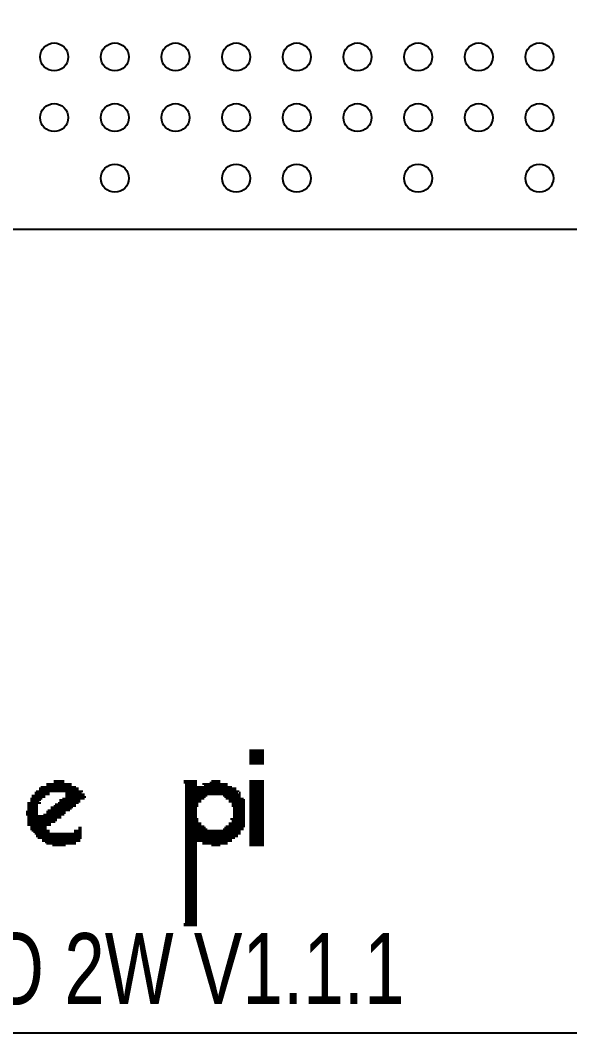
# Model space of a CAD drawing. Extents: x -53.1 to 28.6, y -15.5 to 32.9.
# Drawn here: x -15.41 to -9.52, y -3.94 to 6.92 of the extents above; entities that cross this region are included whole.
import ezdxf

# ---------------------------------------------------------------- set-up
doc = ezdxf.new("R2010")
doc.units = 0
for name, color, linetype in [('BG_OUTLINE', 254, 'CONTINUOUS'), ('BG_SILKSCREEN_TOP', 3, 'CONTINUOUS'), ('PG_SILKSCREEN_TOP', 6, 'CONTINUOUS'), ('PIN_TOP', 80, 'CONTINUOUS')]:
    doc.layers.add(name, color=color, linetype=linetype)

msp = doc.modelspace()

# ---------------------------------------------------------------- linework, layer by layer
at = {"layer": 'BG_OUTLINE'}
msp.add_lwpolyline([(-42.343832, -3.940302), (18.592292, -3.940302, 0.414214), (20.624292, -1.908302), (20.624292, 24.027638, 0.414214), (18.592292, 26.059638), (-42.343832, 26.059638, 0.414214), (-44.375832, 24.027638), (-44.375832, -1.908302, 0.414214), (-42.343832, -3.940302)], format="xyb", dxfattribs=at)
at = {"layer": 'BG_SILKSCREEN_TOP'}
for points in [[(-12.957048, -0.91186), (-12.800584, -0.91186)], [(-12.957048, -0.927608), (-12.800584, -0.927608)], [(-12.957048, -0.943102), (-12.800584, -0.943102)], [(-12.957048, -0.958596), (-12.800584, -0.958596)], [(-12.957048, -0.974344), (-12.800584, -0.974344)], [(-12.957048, -0.989838), (-12.800584, -0.989838)], [(-12.957048, -1.005586), (-12.800584, -1.005586)], [(-12.957048, -1.021334), (-12.800584, -1.021334)], [(-12.957048, -1.036828), (-12.800584, -1.036828)], [(-12.957048, -1.052576), (-12.800584, -1.052576)], [(-15.193264, -1.302766), (-14.817852, -1.302766)], [(-15.130526, -1.27127), (-14.864588, -1.27127)], [(-15.130526, -1.286764), (-14.864588, -1.286764)], [(-15.052294, -1.240028), (-14.94282, -1.240028)], [(-15.052294, -1.255776), (-14.94282, -1.255776)], [(-13.660628, -1.240028), (-13.519912, -1.240028)], [(-13.660628, -1.255776), (-13.519912, -1.255776)], [(-13.645134, -1.27127), (-13.519912, -1.27127)], [(-13.645134, -1.286764), (-13.519912, -1.286764)], [(-13.645134, -1.302766), (-13.144754, -1.302766)], [(-13.457428, -1.27127), (-13.19149, -1.27127)], [(-13.441934, -1.286764), (-13.19149, -1.286764)], [(-13.379196, -1.255776), (-13.269722, -1.255776)], [(-13.363702, -1.240028), (-13.269722, -1.240028)], [(-12.957048, -1.240028), (-12.800584, -1.240028)], [(-12.957048, -1.255776), (-12.800584, -1.255776)], [(-12.957048, -1.27127), (-12.800584, -1.27127)], [(-12.957048, -1.286764), (-12.800584, -1.286764)], [(-12.957048, -1.302766), (-12.800584, -1.302766)], [(-15.28699, -1.396492), (-15.146274, -1.396492)], [(-15.255494, -1.364996), (-15.099284, -1.364996)], [(-15.255494, -1.380744), (-15.099284, -1.380744)], [(-15.24, -1.349502), (-14.73962, -1.349502)], [(-15.208758, -1.31826), (-14.786356, -1.31826)], [(-15.208758, -1.334008), (-14.786356, -1.334008)], [(-14.927326, -1.364996), (-14.755368, -1.364996)], [(-14.927326, -1.380744), (-14.724126, -1.380744)], [(-14.927326, -1.396492), (-14.724126, -1.396492)], [(-13.645134, -1.31826), (-13.097764, -1.31826)], [(-13.645134, -1.334008), (-13.097764, -1.334008)], [(-13.645134, -1.349502), (-13.066522, -1.349502)], [(-13.645134, -1.364996), (-13.082016, -1.364996)], [(-13.645134, -1.380744), (-13.051028, -1.380744)], [(-13.645134, -1.396492), (-13.410438, -1.396492)], [(-13.23848, -1.396492), (-13.051028, -1.396492)], [(-13.066522, -1.364996), (-13.051028, -1.364996)], [(-12.957048, -1.31826), (-12.800584, -1.31826)], [(-12.957048, -1.334008), (-12.800584, -1.334008)], [(-12.957048, -1.349502), (-12.800584, -1.349502)], [(-12.957048, -1.364996), (-12.800584, -1.364996)], [(-12.957048, -1.380744), (-12.800584, -1.380744)], [(-12.957048, -1.396492), (-12.800584, -1.396492)], [(-15.333726, -1.47447), (-15.193264, -1.47447)], [(-15.333726, -1.490218), (-15.224506, -1.490218)], [(-15.333726, -1.505966), (-15.224506, -1.505966)], [(-15.302738, -1.427734), (-15.177262, -1.427734)], [(-15.302738, -1.443228), (-15.193264, -1.443228)], [(-15.302738, -1.458976), (-15.208758, -1.458976)], [(-15.28699, -1.41224), (-15.146274, -1.41224)], [(-15.052294, -1.505966), (-14.817852, -1.505966)], [(-15.0368, -1.490218), (-14.817852, -1.490218)], [(-15.005558, -1.47447), (-14.786356, -1.47447)], [(-14.98981, -1.443228), (-14.770862, -1.443228)], [(-14.98981, -1.458976), (-14.770862, -1.458976)], [(-14.958568, -1.427734), (-14.724126, -1.427734)], [(-14.927326, -1.41224), (-14.708378, -1.41224)], [(-13.645134, -1.41224), (-13.426186, -1.41224)], [(-13.645134, -1.427734), (-13.441934, -1.427734)], [(-13.645134, -1.443228), (-13.472922, -1.443228)], [(-13.645134, -1.458976), (-13.472922, -1.458976)], [(-13.645134, -1.47447), (-13.504164, -1.47447)], [(-13.645134, -1.490218), (-13.504164, -1.490218)], [(-13.645134, -1.505966), (-13.504164, -1.505966)], [(-13.222732, -1.41224), (-13.051028, -1.41224)], [(-13.207238, -1.427734), (-13.019532, -1.427734)], [(-13.175996, -1.443228), (-13.003784, -1.443228)], [(-13.175996, -1.458976), (-13.003784, -1.458976)], [(-13.144754, -1.47447), (-13.003784, -1.47447)], [(-13.144754, -1.490218), (-13.003784, -1.490218)], [(-13.144754, -1.505966), (-13.003784, -1.505966)], [(-12.957048, -1.41224), (-12.800584, -1.41224)], [(-12.957048, -1.427734), (-12.800584, -1.427734)], [(-12.957048, -1.443228), (-12.800584, -1.443228)], [(-12.957048, -1.458976), (-12.800584, -1.458976)], [(-12.957048, -1.47447), (-12.800584, -1.47447)], [(-12.957048, -1.490218), (-12.800584, -1.490218)], [(-12.957048, -1.505966), (-12.800584, -1.505966)], [(-15.349474, -1.56845), (-15.224506, -1.56845)], [(-15.349474, -1.583944), (-15.224506, -1.583944)], [(-15.349474, -1.599692), (-15.224506, -1.599692)], [(-15.333726, -1.52146), (-15.224506, -1.52146)], [(-15.333726, -1.537208), (-15.224506, -1.537208)], [(-15.333726, -1.552702), (-15.224506, -1.552702)], [(-15.333726, -1.61544), (-14.974062, -1.61544)], [(-15.161768, -1.599692), (-14.94282, -1.599692)], [(-15.130526, -1.56845), (-14.927326, -1.56845)], [(-15.130526, -1.583944), (-14.927326, -1.583944)], [(-15.115032, -1.552702), (-14.880336, -1.552702)], [(-15.083536, -1.52146), (-14.849094, -1.52146)], [(-15.083536, -1.537208), (-14.864588, -1.537208)], [(-13.645134, -1.52146), (-13.519912, -1.52146)], [(-13.645134, -1.537208), (-13.519912, -1.537208)], [(-13.645134, -1.552702), (-13.519912, -1.552702)], [(-13.645134, -1.56845), (-13.519912, -1.56845)], [(-13.645134, -1.583944), (-13.519912, -1.583944)], [(-13.645134, -1.599692), (-13.519912, -1.599692)], [(-13.645134, -1.61544), (-13.519912, -1.61544)], [(-13.129006, -1.52146), (-13.003784, -1.52146)], [(-13.129006, -1.537208), (-13.003784, -1.537208)], [(-13.129006, -1.552702), (-13.003784, -1.552702)], [(-13.129006, -1.56845), (-13.003784, -1.56845)], [(-13.129006, -1.583944), (-13.003784, -1.583944)], [(-13.129006, -1.599692), (-13.003784, -1.599692)], [(-13.129006, -1.61544), (-13.003784, -1.61544)], [(-12.957048, -1.52146), (-12.800584, -1.52146)], [(-12.957048, -1.537208), (-12.800584, -1.537208)], [(-12.957048, -1.552702), (-12.800584, -1.552702)], [(-12.957048, -1.56845), (-12.800584, -1.56845)], [(-12.957048, -1.583944), (-12.800584, -1.583944)], [(-12.957048, -1.599692), (-12.800584, -1.599692)], [(-12.957048, -1.61544), (-12.800584, -1.61544)], [(-15.333726, -1.630934), (-14.974062, -1.630934)], [(-15.333726, -1.646682), (-15.021052, -1.646682)], [(-15.333726, -1.662176), (-15.021052, -1.662176)], [(-15.333726, -1.67767), (-15.0368, -1.67767)], [(-15.333726, -1.693672), (-15.083536, -1.693672)], [(-15.333726, -1.709166), (-15.083536, -1.709166)], [(-15.302738, -1.724914), (-15.130526, -1.724914)], [(-13.645134, -1.630934), (-13.519912, -1.630934)], [(-13.645134, -1.646682), (-13.504164, -1.646682)], [(-13.645134, -1.662176), (-13.504164, -1.662176)], [(-13.645134, -1.67767), (-13.504164, -1.67767)], [(-13.645134, -1.693672), (-13.472922, -1.693672)], [(-13.645134, -1.709166), (-13.472922, -1.709166)], [(-13.645134, -1.724914), (-13.441934, -1.724914)], [(-13.207238, -1.724914), (-13.003784, -1.724914)], [(-13.175996, -1.693672), (-13.003784, -1.693672)], [(-13.175996, -1.709166), (-13.003784, -1.709166)], [(-13.160248, -1.646682), (-13.003784, -1.646682)], [(-13.144754, -1.662176), (-13.003784, -1.662176)], [(-13.144754, -1.67767), (-13.003784, -1.67767)], [(-13.129006, -1.630934), (-13.003784, -1.630934)], [(-12.957048, -1.630934), (-12.800584, -1.630934)], [(-12.957048, -1.646682), (-12.800584, -1.646682)], [(-12.957048, -1.662176), (-12.800584, -1.662176)], [(-12.957048, -1.67767), (-12.800584, -1.67767)], [(-12.957048, -1.693672), (-12.800584, -1.693672)], [(-12.957048, -1.709166), (-12.800584, -1.709166)], [(-12.957048, -1.724914), (-12.800584, -1.724914)], [(-15.302738, -1.740408), (-15.130526, -1.740408)], [(-15.302738, -1.755902), (-15.130526, -1.755902)], [(-15.28699, -1.77165), (-15.099284, -1.77165)], [(-15.271242, -1.787398), (-15.099284, -1.787398)], [(-15.255494, -1.803146), (-14.755368, -1.803146)], [(-15.24, -1.81864), (-14.755368, -1.81864)], [(-15.24, -1.834134), (-14.755368, -1.834134)], [(-14.8336, -1.77165), (-14.755368, -1.77165)], [(-14.8336, -1.787398), (-14.755368, -1.787398)], [(-14.786356, -1.740408), (-14.755368, -1.740408)], [(-14.786356, -1.755902), (-14.755368, -1.755902)], [(-13.645134, -1.740408), (-13.426186, -1.740408)], [(-13.645134, -1.755902), (-13.410438, -1.755902)], [(-13.645134, -1.77165), (-13.051028, -1.77165)], [(-13.645134, -1.787398), (-13.051028, -1.787398)], [(-13.645134, -1.803146), (-13.051028, -1.803146)], [(-13.645134, -1.81864), (-13.082016, -1.81864)], [(-13.645134, -1.834134), (-13.082016, -1.834134)], [(-13.23848, -1.755902), (-13.019532, -1.755902)], [(-13.222732, -1.740408), (-13.019532, -1.740408)], [(-12.957048, -1.740408), (-12.800584, -1.740408)], [(-12.957048, -1.755902), (-12.800584, -1.755902)], [(-12.957048, -1.77165), (-12.800584, -1.77165)], [(-12.957048, -1.787398), (-12.800584, -1.787398)], [(-12.957048, -1.803146), (-12.800584, -1.803146)], [(-12.957048, -1.81864), (-12.800584, -1.81864)], [(-12.957048, -1.834134), (-12.800584, -1.834134)], [(-15.224506, -1.849882), (-14.755368, -1.849882)], [(-15.177262, -1.865376), (-14.770862, -1.865376)], [(-15.177262, -1.881124), (-14.770862, -1.881124)], [(-15.146274, -1.896872), (-14.817852, -1.896872)], [(-15.130526, -1.912366), (-14.817852, -1.912366)], [(-15.068042, -1.928114), (-14.927326, -1.928114)], [(-13.645134, -1.849882), (-13.113258, -1.849882)], [(-13.645134, -1.865376), (-13.144754, -1.865376)], [(-13.645134, -1.881124), (-13.144754, -1.881124)], [(-13.645134, -1.896872), (-13.519912, -1.896872)], [(-13.645134, -1.912366), (-13.519912, -1.912366)], [(-13.645134, -1.928114), (-13.519912, -1.928114)], [(-13.645134, -1.943608), (-13.519912, -1.943608)], [(-13.457428, -1.896872), (-13.19149, -1.896872)], [(-13.457428, -1.912366), (-13.19149, -1.912366)], [(-13.363702, -1.928114), (-13.269722, -1.928114)], [(-12.957048, -1.849882), (-12.800584, -1.849882)], [(-12.957048, -1.865376), (-12.800584, -1.865376)], [(-12.957048, -1.881124), (-12.800584, -1.881124)], [(-12.957048, -1.896872), (-12.800584, -1.896872)], [(-12.957048, -1.912366), (-12.800584, -1.912366)], [(-12.957048, -1.928114), (-12.800584, -1.928114)], [(-13.645134, -1.959356), (-13.519912, -1.959356)], [(-13.645134, -1.97485), (-13.519912, -1.97485)], [(-13.645134, -1.990598), (-13.519912, -1.990598)], [(-13.645134, -2.006346), (-13.519912, -2.006346)], [(-13.645134, -2.02184), (-13.519912, -2.02184)], [(-13.645134, -2.037588), (-13.519912, -2.037588)], [(-13.645134, -2.053082), (-13.519912, -2.053082)], [(-13.645134, -2.06883), (-13.519912, -2.06883)], [(-13.645134, -2.084578), (-13.519912, -2.084578)], [(-13.645134, -2.100072), (-13.519912, -2.100072)], [(-13.645134, -2.11582), (-13.519912, -2.11582)], [(-13.645134, -2.131314), (-13.519912, -2.131314)], [(-13.645134, -2.147062), (-13.519912, -2.147062)], [(-13.645134, -2.162556), (-13.519912, -2.162556)], [(-13.645134, -2.178304), (-13.519912, -2.178304)], [(-13.645134, -2.194052), (-13.519912, -2.194052)], [(-13.645134, -2.209546), (-13.519912, -2.209546)], [(-13.645134, -2.225294), (-13.519912, -2.225294)], [(-13.645134, -2.240788), (-13.519912, -2.240788)], [(-13.645134, -2.256282), (-13.519912, -2.256282)], [(-13.645134, -2.27203), (-13.519912, -2.27203)], [(-13.645134, -2.287778), (-13.519912, -2.287778)], [(-13.645134, -2.303526), (-13.519912, -2.303526)], [(-13.645134, -2.31902), (-13.519912, -2.31902)], [(-13.645134, -2.334514), (-13.519912, -2.334514)], [(-13.645134, -2.350262), (-13.519912, -2.350262)], [(-13.645134, -2.365756), (-13.519912, -2.365756)], [(-13.645134, -2.381758), (-13.519912, -2.381758)], [(-13.645134, -2.397252), (-13.519912, -2.397252)], [(-13.645134, -2.412746), (-13.519912, -2.412746)], [(-13.645134, -2.428494), (-13.519912, -2.428494)], [(-13.645134, -2.443988), (-13.519912, -2.443988)], [(-13.645134, -2.459736), (-13.519912, -2.459736)], [(-13.645134, -2.475484), (-13.519912, -2.475484)], [(-13.645134, -2.490978), (-13.519912, -2.490978)], [(-13.645134, -2.506726), (-13.519912, -2.506726)], [(-13.645134, -2.52222), (-13.519912, -2.52222)], [(-13.645134, -2.537968), (-13.519912, -2.537968)], [(-13.645134, -2.553462), (-13.519912, -2.553462)], [(-13.645134, -2.56921), (-13.519912, -2.56921)], [(-13.645134, -2.584958), (-13.519912, -2.584958)], [(-13.645134, -2.600452), (-13.519912, -2.600452)], [(-13.645134, -2.6162), (-13.519912, -2.6162)], [(-13.645134, -2.631694), (-13.519912, -2.631694)], [(-13.645134, -2.647188), (-13.519912, -2.647188)], [(-13.645134, -2.662936), (-13.519912, -2.662936)], [(-13.645134, -2.678684), (-13.519912, -2.678684)], [(-13.645134, -2.694432), (-13.519912, -2.694432)], [(-13.645134, -2.709926), (-13.519912, -2.709926)], [(-13.660628, -2.772664), (-13.519912, -2.772664)], [(-13.660628, -2.788158), (-13.519912, -2.788158)], [(-13.645134, -2.72542), (-13.519912, -2.72542)], [(-13.645134, -2.741168), (-13.519912, -2.741168)], [(-13.645134, -2.756662), (-13.519912, -2.756662)]]:
    msp.add_lwpolyline(points, dxfattribs=at)
at = {"layer": 'PG_SILKSCREEN_TOP'}
msp.add_lwpolyline([(-8.673338, 18.772632), (-8.673338, 4.672584), (-20.77339, 4.672584), (-20.77339, 18.772632), (-8.673338, 18.772632)], dxfattribs=at)
at = {"layer": 'PIN_TOP'}
for centre in [(-15.048484, 6.52272), (-14.398244, 6.52272), (-13.748258, 6.52272), (-13.098272, 6.52272), (-12.448286, 6.52272), (-11.7983, 6.52272), (-11.148314, 6.52272), (-10.498328, 6.52272), (-9.848342, 6.52272), (-15.048484, 5.872734), (-14.398244, 5.872734), (-13.748258, 5.872734), (-13.098272, 5.872734), (-12.448286, 5.872734), (-11.7983, 5.872734), (-11.148314, 5.872734), (-10.498328, 5.872734), (-9.848342, 5.872734), (-14.398244, 5.222494), (-13.098272, 5.222494), (-12.448286, 5.222494), (-11.148314, 5.222494), (-9.848342, 5.222494)]:
    msp.add_circle(centre, 0.149987, dxfattribs=at)

# ---------------------------------------------------------------- texts
at = {"layer": 'BG_SILKSCREEN_TOP', "width": 0.766667}
msp.add_text('ZERO 2W V1.1.1', height=0.762, dxfattribs=at).set_placement((-17.327626, -3.633724))

doc.saveas('drawing.dxf')
